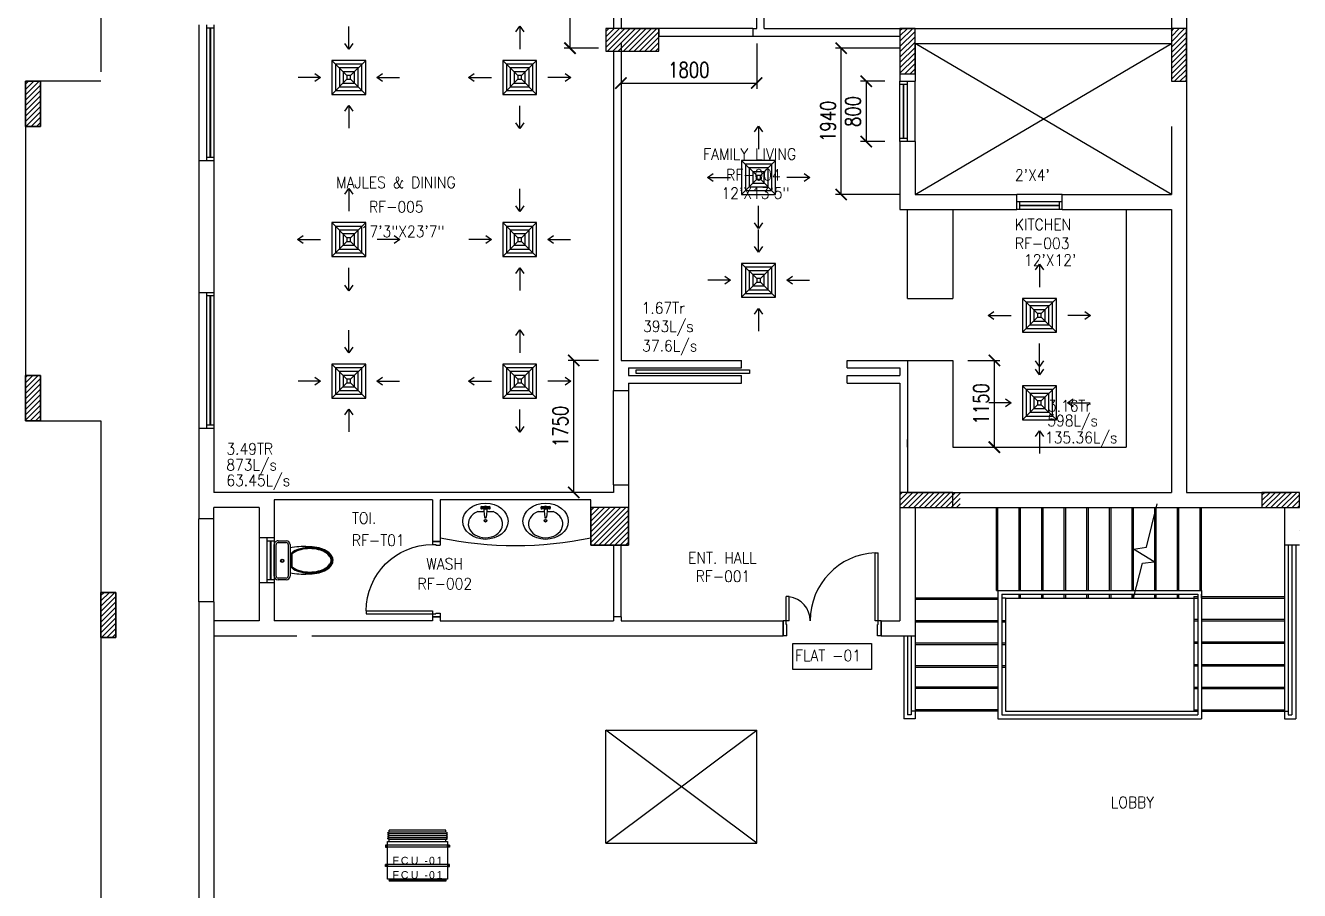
# Model space of a CAD drawing. Header units: millimetres. Extents: x -1288794 to 352264, y -1971533 to -1569871.
# Drawn here: x 157216 to 174116, y -1599010 to -1587543 of the extents above; entities that cross this region are included whole.
import ezdxf

# ---------------------------------------------------------------- set-up
doc = ezdxf.new("R2010")
doc.units = ezdxf.units.MM
doc.header["$LTSCALE"] = 500
doc.header["$PDMODE"] = 34
for name, pattern in [('CENTER', [50.8, 31.75, -6.35, 6.35, -6.35]), ('DASHED2', [9.525, 6.35, -3.175]), ('HIDDEN', [9.525, 6.35, -3.175])]:
    doc.linetypes.add(name, pattern=pattern)
for name, color, linetype in [('A-ANNO-TEXT', 8, 'Continuous'), ('A-DOOR', 4, 'Continuous'), ('A-FLOR-OVHD', 4, 'DASHED2'), ('A-FLOR-PFIX', 8, 'Continuous'), ('A-FLOR-SPCL', 8, 'Continuous'), ('A-FLOR-STRS', 8, 'Continuous'), ('A-GLAZ', 5, 'Continuous'), ('A-WALL-FULL', 8, 'Continuous'), ('AC- SUIPPOR', 7, 'HIDDEN'), ('AC-SAD TEXT', 3, 'Continuous'), ('AC-UNIT', 5, 'Continuous'), ('LINE', 1, 'Continuous'), ('RAD DIF', 10, 'Continuous'), ('RAD RIGHT', 1, 'Continuous'), ('S-COL- HACT.', 9, 'Continuous'), ('S-COL.', 8, 'Continuous'), ('SAD RIGHT', 3, 'Continuous'), ('TEXT', 4, 'Continuous'), ('WALL', 42, 'Continuous')]:
    doc.layers.add(name, color=color, linetype=linetype)
doc.styles.add('ROMANS', font='romans.shx', dxfattribs={"width": 0.8})
doc.dimstyles.new('100 of DIM2', dxfattribs={"dimscale": 0, "dimtxt": 200, "dimasz": 150, "dimexe": 75, "dimexo": 200, "dimgap": 75, "dimtad": 1, "dimdec": 0, "dimrnd": 5, "dimzin": 0, "dimdsep": 46, "dimtxsty": 'ROMANS', "dimblk": 'ARCHTICK', "dimcen": 100, "dimclrd": 94, "dimclre": 94, "dimclrt": 2, "dimadec": 0, "dimazin": 0, "dimtfac": 1, "dimtdec": 0, "dimtofl": 0, "dimtmove": 2, "dimatfit": 3, "dimldrblk": 'OPEN90', "dimfxl": 75, "dimtolj": 1, "dimtzin": 0, "dimarcsym": 0})
pattern_1 = [(45, (1281571.51, -1215620.816), (-35.355339, 35.355339), [])]

# ---------------------------------------------------------------- blocks, each defined once
blk = doc.blocks.new('D-100-R1')
for p, q in [((-80, 980), (-80, 100)), ((-80, 980), (-40, 980)), ((-40, 980), (-40, 55)), ((-1000, 100), (-1000, 0)), ((-1000, 100), (-960, 100)), ((-960, 100), (-960, 55)), ((-960, 55), (-950, 55)), ((-950, 55), (-950, 0)), ((-80, 100), (0, 100)), ((-50, 55), (-50, 0)), ((-50, 55), (-40, 55)), ((-50, 0), (0, 0)), ((0, 100), (0, 0)), ((-1000, 0), (-950, 0))]:
    blk.add_line(p, q)
at = {"linetype": 'Continuous'}
blk.add_arc((-80, 100), 880, 90, 180, dxfattribs=at)
blk = doc.blocks.new('WC-1')
for p, q in [((-210, 0), (210, 0)), ((-260, -160), (-260, -50)), ((-235, -160), (-235, -50)), ((-210, -25), (210, -25)), ((235, -50), (235, -160)), ((260, -50), (260, -160)), ((210, -185), (-210, -185)), ((210, -210), (-210, -210)), ((91, -223), (-91, -223)), ((86, -235), (-86, -235))]:
    blk.add_line(p, q)
for radius in [22.1, 17.1]:
    blk.add_circle((-6, -107), radius)
for centre, radius, start, end in [((-210, -50), 50, 90, 180), ((-210, -160), 50, 180, 270), ((-210, -50), 25, 90, 180), ((-210, -160), 25, 180, 270), ((210, -50), 50, 360, 90), ((210, -50), 25, 360, 90), ((210, -160), 25, 270, 360), ((210, -160), 50, 270, 360), ((722, -383), 904, 168.9529, 184.0632), ((178, -428), 341, 149.8586, 166.4766), ((178, -428), 328, 149.8586, 166.4766), ((69, -365), 214, 138.4152, 149.8586), ((69, -365), 201, 139.9943, 149.8586), ((-69, -365), 201, 30.1414, 40.0057), ((-69, -365), 214, 30.1414, 41.5848), ((-178, -428), 328, 13.5234, 30.1414), ((-178, -428), 341, 13.5234, 30.1414), ((352, -470), 532, 177.5541, 180), ((352, -470), 532, 180, 193.5234), ((352, -470), 520, 166.4766, 180), ((352, -470), 520, 180, 193.5234), ((352, -470), 507, 166.4766, 180), ((352, -470), 507, 180, 193.5234), ((-352, -470), 507, 360, 13.5234), ((-352, -470), 507, 346.4766, 360), ((-352, -470), 520, 360, 13.5234), ((-352, -470), 520, 346.4766, 360), ((-352, -470), 532, 346.4766, 360), ((-352, -470), 532, 360, 2.4459), ((178, -512), 353, 193.5234, 210.1414), ((178, -512), 341, 193.5234, 210.1414), ((178, -512), 328, 193.5234, 210.1414), ((-178, -512), 328, 329.8586, 346.4766), ((-178, -512), 341, 329.8586, 346.4766), ((-178, -512), 353, 329.8586, 346.4766), ((69, -575), 226, 210.1414, 234.4972), ((69, -575), 214, 210.1414, 234.4972), ((69, -575), 201, 210.1414, 234.4972), ((0, -672), 108, 234.4972, 270), ((0, -672), 95.9, 234.4972, 270), ((0, -672), 83.4, 234.4972, 270), ((0, -672), 83.4, 270, 305.5028), ((0, -672), 95.9, 270, 305.5028), ((0, -672), 108, 270, 305.5028), ((-69, -575), 201, 305.5028, 329.8586), ((-69, -575), 214, 305.5028, 329.8586), ((-69, -575), 226, 305.5028, 329.8586)]:
    blk.add_arc(centre, radius, start, end)
at = {"linetype": 'Continuous', "ltscale": 50}
blk.add_arc((-722, -383), 904, 355.9368, 11.0471, dxfattribs=at)
blk = doc.blocks.new('W-180')
for p, q in [((1800, 100), (0, 100)), ((1800, 0), (0, 0)), ((40, 0), (40, 100)), ((1760, 100), (1760, 0))]:
    blk.add_line(p, q)
at = {"linetype": 'Continuous'}
for p, q in [((1760, 53), (40, 53)), ((1760, 47), (40, 47))]:
    blk.add_line(p, q, dxfattribs=at)
blk = doc.blocks.new('W-80')
for p, q in [((800, 100), (0, 100)), ((800, 0), (0, 0)), ((40, 0), (40, 100)), ((760, 100), (760, 0))]:
    blk.add_line(p, q)
at = {"linetype": 'Continuous'}
for p, q in [((760, 53), (40, 53)), ((760, 47), (40, 47))]:
    blk.add_line(p, q, dxfattribs=at)
blk = doc.blocks.new('D-130-R')
for p, q in [((1220, 200), (1220, 1100)), ((1220, 1100), (1260, 1100)), ((1260, 200), (1260, 1100)), ((80, 520), (40, 520)), ((40, 200), (40, 520)), ((80, 200), (80, 520)), ((0, 0), (0, 200)), ((80, 200), (0, 200)), ((40, 150), (40, 200)), ((1300, 200), (1220, 200)), ((1260, 150), (1260, 200)), ((1300, 0), (1300, 200)), ((50, 0), (0, 0)), ((50, 150), (40, 150)), ((50, 0), (50, 150)), ((1260, 150), (1250, 150)), ((1250, 0), (1250, 150)), ((1300, 0), (1250, 0))]:
    blk.add_line(p, q)
for centre, radius, start, end in [((1260, 200), 900, 92.5473, 180), ((40, 200), 320, 0, 82.8192)]:
    blk.add_arc(centre, radius, start, end)
blk = doc.blocks.new('W-60')
for p, q in [((600, 100), (0, 100)), ((600, 0), (0, 0)), ((40, 0), (40, 100)), ((560, 100), (560, 0))]:
    blk.add_line(p, q)
at = {"linetype": 'Continuous'}
for p, q in [((560, 53), (40, 53)), ((560, 47), (40, 47))]:
    blk.add_line(p, q, dxfattribs=at)
blk = doc.blocks.new('LAV-2')
for p, q in [((-21, 393), (-55, 399)), ((-21, 369), (-55, 363)), ((-24, 385), (-49, 381)), ((-24, 377), (-49, 381)), ((-25, 381), (-13, 258)), ((-19, 381), (17, 381)), ((-1, 363), (-1, 399)), ((23, 381), (11, 257)), ((53, 399), (20, 393)), ((53, 363), (20, 369)), ((47, 381), (23, 385)), ((47, 381), (23, 376)), ((-102, 330), (-23, 330)), ((21, 329), (101, 329))]:
    blk.add_line(p, q)
for centre, radius in [((-1, 381), 24), ((-1, 381), 18), ((-1, 209), 18), ((-1, 209), 13.2)]:
    blk.add_circle(centre, radius)
blk.add_arc((-1, 257), 12, 179.8053, 359.8053)
for centre, major_axis, ratio in [((-1, 202), (-300, 1), 0.8), ((53, 381), (0.1, 18), 0.333333)]:
    blk.add_ellipse(centre, major_axis=major_axis, ratio=ratio)
at = {"extrusion": (0, 0, -1)}
blk.add_ellipse((-55, 381), major_axis=(0.1, 18), ratio=0.333333, dxfattribs=at)
blk.add_ellipse((-1, 166), major_axis=(-228, 1), ratio=0.8, start_param=5.174, end_param=10.533963)
for points, knots in [([(-55, 365), (-55, 366), (-55, 366), (-55, 366), (-55, 366), (-56, 367), (-56, 368), (-57, 370), (-57, 371), (-58, 374), (-58, 375), (-58, 379), (-58, 381), (-58, 386), (-58, 388), (-57, 392), (-57, 393), (-56, 394), (-56, 395), (-55, 396), (-55, 396), (-55, 396), (-55, 397), (-55, 397)], [3.378318, 3.378318, 3.378318, 3.378318, 3.519844, 3.519844, 3.66137, 3.66137, 3.925951, 3.925951, 4.190531, 4.190531, 4.455112, 4.455112, 4.86737, 4.86737, 5.279628, 5.279628, 5.565785, 5.565785, 5.785568, 5.785568, 5.957, 5.957, 6.04646, 6.04646, 6.04646, 6.04646]), ([(-55, 397), (-55, 397), (-54, 396), (-54, 396), (-54, 396), (-53, 395), (-53, 394), (-52, 392), (-52, 391), (-52, 388), (-51, 387), (-51, 383), (-51, 381), (-51, 376), (-52, 374), (-52, 370), (-53, 369), (-53, 368), (-54, 367), (-54, 366), (-54, 366), (-55, 366), (-55, 365), (-55, 365)], [0.236726, 0.236726, 0.236726, 0.236726, 0.378252, 0.378252, 0.519778, 0.519778, 0.784358, 0.784358, 1.048939, 1.048939, 1.313519, 1.313519, 1.725777, 1.725777, 2.138035, 2.138035, 2.424192, 2.424192, 2.643976, 2.643976, 2.815407, 2.815407, 2.904867, 2.904867, 2.904867, 2.904867]), ([(53, 396), (53, 396), (53, 396), (53, 396), (53, 395), (52, 394), (52, 394), (51, 392), (51, 390), (50, 388), (50, 386), (50, 383), (50, 380), (50, 376), (50, 373), (51, 370), (51, 369), (52, 367), (52, 367), (53, 366), (53, 365), (53, 365), (53, 365), (53, 365)], [0.236726, 0.236726, 0.236726, 0.236726, 0.378252, 0.378252, 0.519778, 0.519778, 0.784358, 0.784358, 1.048939, 1.048939, 1.313519, 1.313519, 1.725777, 1.725777, 2.138035, 2.138035, 2.424192, 2.424192, 2.643976, 2.643976, 2.815407, 2.815407, 2.904867, 2.904867, 2.904867, 2.904867]), ([(53, 365), (53, 365), (53, 365), (54, 366), (54, 366), (55, 367), (55, 368), (56, 370), (56, 371), (56, 373), (57, 375), (57, 379), (57, 381), (57, 386), (56, 388), (56, 391), (55, 392), (55, 394), (54, 395), (54, 396), (54, 396), (54, 396), (53, 396), (53, 396)], [3.378318, 3.378318, 3.378318, 3.378318, 3.519844, 3.519844, 3.66137, 3.66137, 3.925951, 3.925951, 4.190531, 4.190531, 4.455112, 4.455112, 4.86737, 4.86737, 5.279628, 5.279628, 5.565785, 5.565785, 5.785568, 5.785568, 5.957, 5.957, 6.04646, 6.04646, 6.04646, 6.04646])]:
    blk.add_open_spline(points, degree=3, knots=knots)
blk = doc.blocks.new('_ArchTick')
at = {"color": 0, "linetype": 'ByBlock', "const_width": 0.15}
blk.add_lwpolyline([(-0.5, -0.5), (0.5, 0.5)], dxfattribs=at)
blk = doc.blocks.new('*D132')
at = {"layer": 'Defpoints', "color": 0, "transparency": 16777216}
for p in [(165016, -1586483), (164439, -1587843), (165016, -1587843)]:
    blk.add_point(p, dxfattribs=at)
at = {"layer": 'RAD DIF', "color": 94, "lineweight": -2, "transparency": 16777216}
for p, q in [((164816, -1586483), (164364, -1586483)), ((164439, -1586483), (164439, -1587843)), ((164816, -1587843), (164364, -1587843))]:
    blk.add_line(p, q, dxfattribs=at)
at = {"layer": 'RAD DIF', "color": 94, "lineweight": -2, "transparency": 16777216, "xscale": 150, "yscale": 150, "zscale": 150}
for p, rotation in [((164439, -1586483), 90), ((164439, -1587843), 270)]:
    blk.add_blockref('_ArchTick', p, dxfattribs=dict(at, rotation=rotation))
at = {"layer": 'RAD DIF', "color": 2, "transparency": 16777216, "insert": (164264, -1587163), "char_height": 200, "attachment_point": 5, "rotation": 90, "style": 'ROMANS'}
blk.add_mtext('\\A1;1360', dxfattribs=at)
blk = doc.blocks.new('*D133')
at = {"layer": 'Defpoints', "color": 0, "transparency": 16777216}
for p in [(164488, -1591983), (165016, -1591983), (165016, -1593733)]:
    blk.add_point(p, dxfattribs=at)
at = {"layer": 'RAD DIF', "color": 94, "lineweight": -2, "transparency": 16777216}
for p, q in [((164816, -1591983), (164413, -1591983)), ((164488, -1593733), (164488, -1591983)), ((164816, -1593733), (164413, -1593733))]:
    blk.add_line(p, q, dxfattribs=at)
at = {"layer": 'RAD DIF', "color": 94, "lineweight": -2, "transparency": 16777216, "xscale": 150, "yscale": 150, "zscale": 150}
for p, rotation in [((164488, -1591983), 90), ((164488, -1593733), 270)]:
    blk.add_blockref('_ArchTick', p, dxfattribs=dict(at, rotation=rotation))
at = {"layer": 'RAD DIF', "color": 2, "transparency": 16777216, "insert": (164313, -1592858), "char_height": 200, "attachment_point": 5, "rotation": 90, "style": 'ROMANS'}
blk.add_mtext('\\A1;1750', dxfattribs=at)
blk = doc.blocks.new('*D134')
at = {"layer": 'Defpoints', "color": 0, "transparency": 16777216}
for p in [(168816, -1588283), (168369, -1589083), (168816, -1589083)]:
    blk.add_point(p, dxfattribs=at)
at = {"layer": 'RAD DIF', "color": 94, "lineweight": -2, "transparency": 16777216}
for p, q in [((168616, -1588283), (168294, -1588283)), ((168369, -1588283), (168369, -1589083)), ((168616, -1589083), (168294, -1589083))]:
    blk.add_line(p, q, dxfattribs=at)
at = {"layer": 'RAD DIF', "color": 94, "lineweight": -2, "transparency": 16777216, "xscale": 150, "yscale": 150, "zscale": 150}
for p, rotation in [((168369, -1588283), 90), ((168369, -1589083), 270)]:
    blk.add_blockref('_ArchTick', p, dxfattribs=dict(at, rotation=rotation))
at = {"layer": 'RAD DIF', "color": 2, "transparency": 16777216, "insert": (168194, -1588683), "char_height": 200, "attachment_point": 5, "rotation": 90, "style": 'ROMANS'}
blk.add_mtext('\\A1;800', dxfattribs=at)
blk = doc.blocks.new('*D135')
at = {"layer": 'Defpoints', "color": 0, "transparency": 16777216}
for p in [(168037, -1587843), (169016, -1587843), (169016, -1589783)]:
    blk.add_point(p, dxfattribs=at)
at = {"layer": 'RAD DIF', "color": 94, "lineweight": -2, "transparency": 16777216}
for p, q in [((168816, -1587843), (167962, -1587843)), ((168037, -1589783), (168037, -1587843)), ((168816, -1589783), (167962, -1589783))]:
    blk.add_line(p, q, dxfattribs=at)
at = {"layer": 'RAD DIF', "color": 94, "lineweight": -2, "transparency": 16777216, "xscale": 150, "yscale": 150, "zscale": 150}
for p, rotation in [((168037, -1587843), 90), ((168037, -1589783), 270)]:
    blk.add_blockref('_ArchTick', p, dxfattribs=dict(at, rotation=rotation))
at = {"layer": 'RAD DIF', "color": 2, "transparency": 16777216, "insert": (167862, -1588813), "char_height": 200, "attachment_point": 5, "rotation": 90, "style": 'ROMANS'}
blk.add_mtext('\\A1;1940', dxfattribs=at)
blk = doc.blocks.new('*D136')
at = {"layer": 'Defpoints', "color": 0, "transparency": 16777216}
for p in [(165116, -1587583), (166916, -1587583), (166916, -1588306)]:
    blk.add_point(p, dxfattribs=at)
at = {"layer": 'RAD DIF', "color": 94, "lineweight": -2, "transparency": 16777216}
for p, q in [((165116, -1587783), (165116, -1588381)), ((166916, -1587783), (166916, -1588381)), ((165116, -1588306), (166916, -1588306))]:
    blk.add_line(p, q, dxfattribs=at)
at = {"layer": 'RAD DIF', "color": 94, "lineweight": -2, "transparency": 16777216, "xscale": 150, "yscale": 150, "zscale": 150, "rotation": 180}
blk.add_blockref('_ArchTick', (165116, -1588306), dxfattribs=at)
at = {"layer": 'RAD DIF', "color": 94, "lineweight": -2, "transparency": 16777216, "xscale": 150, "yscale": 150, "zscale": 150}
blk.add_blockref('_ArchTick', (166916, -1588306), dxfattribs=at)
at = {"layer": 'RAD DIF', "color": 2, "transparency": 16777216, "insert": (166016, -1588131), "char_height": 200, "attachment_point": 5, "style": 'ROMANS'}
blk.add_mtext('\\A1;1800', dxfattribs=at)
blk = doc.blocks.new('*D137')
at = {"layer": 'Defpoints', "color": 0, "transparency": 16777216}
for p in [(169516, -1591983), (169516, -1593133), (170068, -1593133)]:
    blk.add_point(p, dxfattribs=at)
at = {"layer": 'RAD DIF', "color": 94, "lineweight": -2, "transparency": 16777216}
for p, q in [((169716, -1591983), (170143, -1591983)), ((170068, -1591983), (170068, -1593133)), ((169716, -1593133), (170143, -1593133))]:
    blk.add_line(p, q, dxfattribs=at)
at = {"layer": 'RAD DIF', "color": 94, "lineweight": -2, "transparency": 16777216, "xscale": 150, "yscale": 150, "zscale": 150}
for p, rotation in [((170068, -1591983), 90), ((170068, -1593133), 270)]:
    blk.add_blockref('_ArchTick', p, dxfattribs=dict(at, rotation=rotation))
at = {"layer": 'RAD DIF', "color": 2, "transparency": 16777216, "insert": (169893, -1592558), "char_height": 200, "attachment_point": 5, "rotation": 90, "style": 'ROMANS'}
blk.add_mtext('\\A1;1150', dxfattribs=at)
blk = doc.blocks.new('A$C44FB0367')
at = {"layer": 'WALL', "ltscale": 30}
h = blk.add_hatch(dxfattribs=at)
h.set_pattern_fill('NET3', color=2, scale=100, style=0)
h.set_pattern_definition([(0, (19935.246, -11666.627), (0, 12.5), []), (60, (19935.246, -11666.627), (-10.8253175, 6.25), []), (120, (19935.246, -11666.627), (-10.8253175, -6.25), [])])
h.paths.add_polyline_path([(775, 250), (775, 275), (25, 275), (25, 250)])
at = {"layer": 'WALL', "color": 5, "ltscale": 30}
for p, q in [((25, 250), (25, 275)), ((25, 275), (775, 275)), ((775, 250), (775, 275))]:
    blk.add_line(p, q, dxfattribs=at)
at = {"layer": 'WALL', "color": 8, "ltscale": 30}
for p, q in [((25, -275), (0, -287.5)), ((0, -287.5), (25, -300)), ((25, -300), (0, -312.5)), ((0, -312.5), (25, -325)), ((25, -325), (0, -337.5)), ((0, -337.5), (25, -350)), ((25, -250), (25, -275)), ((25, -250), (25, -275)), ((25, -275), (775, -275)), ((25, -300), (775, -300)), ((25, -325), (775, -325)), ((775, -250), (775, -275)), ((775, -275), (800, -287.5)), ((800, -287.5), (775, -300)), ((775, -300), (800, -312.5)), ((800, -312.5), (775, -325)), ((775, -325), (800, -337.5)), ((800, -337.5), (775, -350)), ((25, -350), (0, -362.5)), ((0, -362.5), (25, -375)), ((25, -350), (775, -350)), ((25, -375), (775, -375)), ((25, -375), (25, -400)), ((25, -400), (775, -400)), ((775, -350), (800, -362.5)), ((800, -362.5), (775, -375)), ((775, -375), (775, -400))]:
    blk.add_line(p, q, dxfattribs=at)
at = {"layer": 'WALL', "color": 5, "ltscale": 30}
blk.add_lwpolyline([(0, 250), (800, 250), (800, -250), (0, -250)], close=True, dxfattribs=at)
blk = doc.blocks.new('A$C5F1D0244')
at = {"layer": 'AC- SUIPPOR', "ltscale": 5}
for p, q in [((-25, 425), (-25, -425)), ((0, 425), (0, -425))]:
    blk.add_line(p, q, dxfattribs=at)
at = {"layer": 'AC- SUIPPOR', "ltscale": 30}
for points in [[(-25, 400), (0, 400), (0, 425), (-25, 425)], [(-25, -400), (0, -400), (0, -425), (-25, -425)]]:
    blk.add_lwpolyline(points, close=True, dxfattribs=at)
for centre in [(-12.5, 412.5), (-12.5, -412.5)]:
    blk.add_circle(centre, 5, dxfattribs=at)
blk = doc.blocks.new('SD RIGHT')
at = {"layer": 'SAD RIGHT'}
for p, q in [((-225, 225), (-25, 25)), ((225, 225), (25, 25)), ((-25, -25), (-225, -225)), ((225, -225), (25, -25))]:
    blk.add_line(p, q, dxfattribs=at)
for points in [[(-225, -225), (225, -225), (225, 225), (-225, 225)], [(-175, -175), (175, -175), (175, 175), (-175, 175)], [(-125, -125), (125, -125), (125, 125), (-125, 125)], [(-75, -75), (75, -75), (75, 75), (-75, 75)], [(-25, -25), (25, -25), (25, 25), (-25, 25)]]:
    blk.add_lwpolyline(points, close=True, dxfattribs=at)
for points in [[(0, 678), (0, 375)], [(-678, 0), (-375, 0)], [(678, 0), (375, 0)], [(0, -678), (0, -375)]]:
    blk.add_leader(points, dimstyle='100 of DIM2', override={"dimscale": 1, "dimasz": 75, "dimtad": 0, "dimclrd": 256, "dimfxl": 0.2}, dxfattribs=at)
blk = doc.blocks.new('RAD RIGHT CENTER')
at = {"layer": 'RAD RIGHT'}
for p, q in [((-225, 225), (-25, 25)), ((225, 225), (25, 25)), ((-25, -25), (-225, -225)), ((25, -25), (225, -225))]:
    blk.add_line(p, q, dxfattribs=at)
for points in [[(-225, -225), (225, -225), (225, 225), (-225, 225)], [(-175, -175), (175, -175), (175, 175), (-175, 175)], [(-125, -125), (125, -125), (125, 125), (-125, 125)], [(-75, -75), (75, -75), (75, 75), (-75, 75)], [(-25, -25), (25, -25), (25, 25), (-25, 25)]]:
    blk.add_lwpolyline(points, close=True, dxfattribs=at)
for points in [[(0, 373), (0, 673)], [(-373, 0), (-673, 0)], [(373, 0), (673, 0)], [(0, -373), (0, -673)]]:
    blk.add_leader(points, dimstyle='100 of DIM2', override={"dimscale": 1, "dimasz": 75, "dimtad": 0, "dimclrd": 1, "dimfxl": 0.2}, dxfattribs=at)

msp = doc.modelspace()

# ---------------------------------------------------------------- hatches: boundary and pattern name
at = {"layer": 'S-COL- HACT.', "linetype": 'Continuous', "ltscale": 3}
h = msp.add_hatch(dxfattribs=at)
h.set_pattern_fill('ANSI31', color=256, scale=400, style=0)
h.set_pattern_definition(pattern_1)
h.paths.add_polyline_path([(165616.3, -1587582.8), (164916.3, -1587582.8), (164916.3, -1587882.8), (165616.3, -1587882.8)])
h = msp.add_hatch(dxfattribs=at)
h.set_pattern_fill('ANSI31', color=256, scale=400, style=0)
h.set_pattern_definition(pattern_1)
h.paths.add_polyline_path([(168816.3, -1587582.8), (168816.3, -1588182.8), (169016.3, -1588182.8), (169016.3, -1587582.8)])
h = msp.add_hatch(dxfattribs=at)
h.set_pattern_fill('ANSI31', color=256, scale=400, style=0)
h.set_pattern_definition(pattern_1)
h.paths.add_polyline_path([(172416.3, -1587582.8), (172416.3, -1588282.8), (172616.3, -1588282.8), (172616.3, -1587582.8)])
h = msp.add_hatch(dxfattribs=at)
h.set_pattern_fill('ANSI31', color=256, scale=400, style=0)
h.set_pattern_definition(pattern_1)
h.paths.add_polyline_path([(157216.3, -1588282.8), (157216.3, -1588882.8), (157416.3, -1588882.8), (157416.3, -1588282.8)])
h = msp.add_hatch(dxfattribs=at)
h.set_pattern_fill('ANSI31', color=256, scale=400, style=0)
h.set_pattern_definition(pattern_1)
h.paths.add_polyline_path([(157216.3, -1592182.8), (157216.3, -1592782.8), (157416.3, -1592782.8), (157416.3, -1592182.8)])
h = msp.add_hatch(dxfattribs=at)
h.set_pattern_fill('ANSI31', color=256, scale=400, style=0)
h.set_pattern_definition(pattern_1)
h.paths.add_polyline_path([(168816.3, -1593932.8), (169616.3, -1593932.8), (169616.3, -1593732.8), (168816.3, -1593732.8)])
h = msp.add_hatch(dxfattribs=at)
h.set_pattern_fill('ANSI31', color=256, scale=400, style=0)
h.set_pattern_definition(pattern_1)
h.paths.add_polyline_path([(173616.3, -1593932.8), (174116.3, -1593932.8), (174116.3, -1593732.8), (173616.3, -1593732.8)])
h = msp.add_hatch(dxfattribs=at)
h.set_pattern_fill('ANSI31', color=256, scale=400, style=0)
h.set_pattern_definition(pattern_1)
h.paths.add_polyline_path([(164716.3, -1594432.8), (165216.3, -1594432.8), (165216.3, -1593932.8), (164716.3, -1593932.8)])
h = msp.add_hatch(dxfattribs=at)
h.set_pattern_fill('ANSI31', color=256, scale=400, style=0)
h.set_pattern_definition(pattern_1)
h.paths.add_polyline_path([(158216.3, -1595057.8), (158216.3, -1595657.8), (158416.3, -1595657.8), (158416.3, -1595057.8)])

# ---------------------------------------------------------------- linework, layer by layer
at = {"layer": 'A-ANNO-TEXT', "color": 5}
msp.add_lwpolyline([(167397.3, -1595735.7), (168439.7, -1595735.7), (168439.7, -1596078.1), (167397.3, -1596078.1)], close=True, dxfattribs=at)
at = {"layer": 'A-DOOR', "ltscale": 3}
msp.add_lwpolyline([(165319.2, -1592157.8), (165319.2, -1592107.8), (166819.2, -1592107.8), (166819.2, -1592157.8), (165319.2, -1592157.8)], dxfattribs=at)
at = {"layer": 'A-FLOR-OVHD', "ltscale": 3}
for p, q in [((166866.3, -1587582.8), (165616.3, -1587582.8)), ((165616.3, -1587682.8), (166866.3, -1587682.8)), ((165016.3, -1593632.8), (165016.3, -1592382.8)), ((165216.3, -1592382.8), (165216.3, -1593632.8)), ((157216.3, -1592782.8), (158216.3, -1592782.8)), ((157216.3, -1592782.8), (158216.3, -1592782.8)), ((158216.3, -1592782.8), (158216.3, -1602482.8)), ((158216.3, -1592782.8), (158216.3, -1602482.8)), ((165016.3, -1594432.8), (165016.3, -1595382.8)), ((165116.3, -1595382.8), (165116.3, -1594432.8))]:
    msp.add_line(p, q, dxfattribs=at)
at = {"layer": 'A-FLOR-OVHD'}
for p, q in [((170116.3, -1595032.8), (170116.3, -1593932.8)), ((170416.3, -1595032.8), (170416.3, -1593932.8)), ((170716.3, -1595032.8), (170716.3, -1593932.8)), ((171016.3, -1595032.8), (171016.3, -1593932.8)), ((171316.3, -1595032.8), (171316.3, -1593932.8)), ((171616.3, -1595032.8), (171616.3, -1593932.8)), ((171916.3, -1595032.8), (171916.3, -1593932.8)), ((172216.3, -1595032.8), (172216.3, -1593932.8)), ((172816.3, -1595032.8), (172816.3, -1593932.8)), ((170116.3, -1595132.8), (169016.3, -1595132.8)), ((172816.3, -1595132.8), (173916.3, -1595132.8)), ((170116.3, -1595432.8), (169016.3, -1595432.8)), ((172816.3, -1595432.8), (173916.3, -1595432.8)), ((170116.3, -1595732.8), (169016.3, -1595732.8)), ((172816.3, -1595732.8), (173916.3, -1595732.8)), ((170116.3, -1596032.8), (169016.3, -1596032.8)), ((172816.3, -1596032.8), (173916.3, -1596032.8)), ((170116.3, -1596332.8), (169016.3, -1596332.8)), ((172816.3, -1596332.8), (173916.3, -1596332.8)), ((169016.3, -1596632.8), (168966.3, -1596632.8)), ((170116.3, -1596632.8), (169016.3, -1596632.8)), ((172816.3, -1596632.8), (173916.3, -1596632.8)), ((173916.3, -1596632.8), (173966.3, -1596632.8))]:
    msp.add_line(p, q, dxfattribs=at)
at = {"layer": 'A-FLOR-OVHD', "ltscale": 3}
msp.add_lwpolyline([(180816.3, -1578632.8), (172416.3, -1578632.8), (172416.3, -1579932.8), (171116.3, -1579932.8), (171116.3, -1578632.8), (166816.3, -1578632.8), (166816.3, -1579032.8), (165116.3, -1579032.8), (165116.3, -1578632.8), (158216.3, -1578632.8), (158216.3, -1588282.8), (157216.3, -1588282.8), (157216.3, -1592782.8)], dxfattribs=at)
at = {"layer": 'A-FLOR-SPCL', "ltscale": 3}
for p, q in [((169016.3, -1589782.8), (172416.3, -1587782.8)), ((172416.3, -1589782.8), (169016.3, -1587782.8)), ((168916.3, -1591162.8), (168916.3, -1589982.8)), ((169516.3, -1589982.8), (169516.3, -1591162.8)), ((171816.3, -1589982.8), (171816.3, -1593132.8)), ((168916.3, -1591162.8), (169516.3, -1591162.8)), ((168916.3, -1591982.8), (169516.3, -1591982.8)), ((169516.3, -1591982.8), (169516.3, -1593132.8)), ((169516.3, -1593132.8), (171816.3, -1593132.8))]:
    msp.add_line(p, q, dxfattribs=at)
msp.add_arc((163716.3, -1589616.1), 4821.5, 258.02979, 281.97021, dxfattribs=at)
at = {"layer": 'A-FLOR-STRS', "ltscale": 3}
for p, q in [((170096.3, -1595032.8), (170096.3, -1593932.8)), ((170396.3, -1595032.8), (170396.3, -1593932.8)), ((170696.3, -1595032.8), (170696.3, -1593932.8)), ((170996.3, -1595032.8), (170996.3, -1593932.8)), ((171296.3, -1595032.8), (171296.3, -1593932.8)), ((171596.3, -1595032.8), (171596.3, -1593932.8)), ((171896.3, -1595032.8), (171896.3, -1593932.8)), ((172084.9, -1594458.6), (172228.8, -1593882.8)), ((172196.3, -1595032.8), (172196.3, -1593932.8)), ((172496.3, -1595032.8), (172496.3, -1593932.8)), ((172516.3, -1595032.8), (172516.3, -1593932.8)), ((172796.3, -1595032.8), (172796.3, -1593932.8)), ((171916.3, -1594482.8), (172084.9, -1594458.6)), ((172187.6, -1594652.2), (171916.3, -1594482.8)), ((173916.3, -1594432.8), (173916.3, -1595432.8)), ((173966.3, -1594432.8), (173966.3, -1595420.3)), ((174016.3, -1594432.8), (174016.3, -1596682.8)), ((174066.3, -1594432.8), (174066.3, -1596732.8)), ((171916.3, -1595132.8), (172031.4, -1594672.5)), ((172031.4, -1594672.5), (172187.6, -1594652.2)), ((170116.3, -1595152.8), (169016.3, -1595152.8)), ((170096.3, -1595032.8), (172816.3, -1595032.8)), ((170116.3, -1595032.8), (170116.3, -1596732.8)), ((170166.3, -1595082.8), (170166.3, -1596682.8)), ((170166.3, -1595082.8), (172766.3, -1595082.8)), ((170216.3, -1595132.8), (170166.3, -1595132.8)), ((170216.3, -1595132.8), (172716.3, -1595132.8)), ((170216.3, -1595132.8), (170216.3, -1596332.8)), ((170396.3, -1595132.8), (170396.3, -1595082.8)), ((170416.3, -1595132.8), (170416.3, -1595082.8)), ((170696.3, -1595132.8), (170696.3, -1595082.8)), ((170716.3, -1595132.8), (170716.3, -1595082.8)), ((170996.3, -1595132.8), (170996.3, -1595082.8)), ((171016.3, -1595132.8), (171016.3, -1595082.8)), ((171296.3, -1595132.8), (171296.3, -1595082.8)), ((171316.3, -1595132.8), (171316.3, -1595082.8)), ((171596.3, -1595132.8), (171596.3, -1595082.8)), ((171616.3, -1595132.8), (171616.3, -1595082.8)), ((171896.3, -1595132.8), (171896.3, -1595082.8)), ((171916.3, -1595132.8), (171916.3, -1595082.8)), ((172196.3, -1595132.8), (172196.3, -1595082.8)), ((172216.3, -1595132.8), (172216.3, -1595082.8)), ((172496.3, -1595132.8), (172496.3, -1595082.8)), ((172516.3, -1595132.8), (172516.3, -1595082.8)), ((172716.3, -1595112.8), (172716.3, -1595732.8)), ((172716.3, -1595112.8), (172766.3, -1595112.8)), ((172716.3, -1595112.8), (172766.3, -1595112.8)), ((172716.3, -1595132.8), (172766.3, -1595132.8)), ((172716.3, -1595132.8), (172766.3, -1595132.8)), ((172766.3, -1595082.8), (172766.3, -1596682.8)), ((172816.3, -1595032.8), (172816.3, -1596732.8)), ((172816.3, -1595132.8), (172816.3, -1595082.8)), ((172816.3, -1595112.8), (173916.3, -1595112.8)), ((170116.3, -1595452.8), (169016.3, -1595452.8)), ((170216.3, -1595432.8), (170166.3, -1595432.8)), ((170216.3, -1595452.8), (170166.3, -1595452.8)), ((172716.3, -1595412.8), (172766.3, -1595412.8)), ((172716.3, -1595432.8), (172766.3, -1595432.8)), ((172816.3, -1595412.8), (173916.3, -1595412.8)), ((173916.3, -1595432.8), (173916.3, -1596732.8)), ((173966.3, -1595420.3), (173966.3, -1596682.8)), ((168866.3, -1595632.8), (168866.3, -1596732.8)), ((168916.3, -1595632.8), (168916.3, -1596682.8)), ((168966.3, -1595632.8), (168966.3, -1596682.8)), ((169016.3, -1595632.8), (169016.3, -1596732.8)), ((170116.3, -1595752.8), (169016.3, -1595752.8)), ((170216.3, -1595732.8), (170166.3, -1595732.8)), ((170216.3, -1595752.8), (170166.3, -1595752.8)), ((172716.3, -1595712.8), (172766.3, -1595712.8)), ((172716.3, -1595732.8), (172716.3, -1596632.8)), ((172716.3, -1595732.8), (172766.3, -1595732.8)), ((172816.3, -1595712.8), (173916.3, -1595712.8)), ((170216.3, -1596032.8), (170166.3, -1596032.8)), ((172716.3, -1596012.8), (172766.3, -1596012.8)), ((172716.3, -1596032.8), (172766.3, -1596032.8)), ((172816.3, -1596012.8), (173916.3, -1596012.8)), ((170116.3, -1596052.8), (169016.3, -1596052.8)), ((170216.3, -1596052.8), (170166.3, -1596052.8)), ((170116.3, -1596312.8), (169016.3, -1596312.8)), ((170216.3, -1596332.8), (170216.3, -1596632.8)), ((172716.3, -1596312.8), (172766.3, -1596312.8)), ((172716.3, -1596332.8), (172766.3, -1596332.8)), ((172816.3, -1596312.8), (173916.3, -1596312.8)), ((168966.3, -1596682.8), (168916.3, -1596682.8)), ((170116.3, -1596612.8), (169016.3, -1596612.8)), ((170166.3, -1596682.8), (172766.3, -1596682.8)), ((170216.3, -1596632.8), (172716.3, -1596632.8)), ((172716.3, -1596612.8), (172766.3, -1596612.8)), ((172716.3, -1596632.8), (172766.3, -1596632.8)), ((172816.3, -1596612.8), (173916.3, -1596612.8)), ((173966.3, -1596682.8), (174016.3, -1596682.8)), ((169016.3, -1596732.8), (168866.3, -1596732.8)), ((170116.3, -1596732.8), (172816.3, -1596732.8)), ((173916.3, -1596732.8), (174066.3, -1596732.8))]:
    msp.add_line(p, q, dxfattribs=at)
at = {"layer": 'A-GLAZ', "ltscale": 3}
for p, q in [((159516.3, -1587532.8), (159516.3, -1589332.8)), ((169016.3, -1589082.8), (169016.3, -1588282.8)), ((170966.3, -1589782.8), (170366.3, -1589782.8)), ((159516.3, -1591082.8), (159516.3, -1592882.8)), ((159516.3, -1595182.8), (159516.3, -1594082.8)), ((159716.3, -1595182.8), (159716.3, -1594082.8)), ((160316.3, -1594332.8), (160316.3, -1594932.8))]:
    msp.add_line(p, q, dxfattribs=at)
at = {"layer": 'A-WALL-FULL', "ltscale": 3}
for p, q in [((172616.3, -1580132.8), (172616.3, -1593732.8)), ((172416.3, -1584282.8), (172416.3, -1587582.8)), ((165116.3, -1585682.8), (165116.3, -1587582.8)), ((166916.3, -1587582.8), (166916.3, -1585582.8)), ((167016.3, -1587582.8), (167016.3, -1585582.8)), ((165016.3, -1586482.8), (165016.3, -1587582.8)), ((165116.3, -1587582.8), (165616.3, -1587582.8)), ((165616.3, -1587582.8), (165616.3, -1587682.8)), ((166866.3, -1587582.8), (166916.3, -1587582.8)), ((166866.3, -1587582.8), (166866.3, -1587682.8)), ((167016.3, -1587582.8), (172416.3, -1587582.8)), ((166866.3, -1587682.8), (168816.3, -1587682.8)), ((168816.3, -1587682.8), (168816.3, -1588282.8)), ((172616.3, -1587632.8), (172616.3, -1588282.8)), ((165016.3, -1587882.8), (165016.3, -1592382.8)), ((165116.3, -1587882.8), (165116.3, -1591982.8)), ((169016.3, -1587782.8), (172416.3, -1587782.8)), ((169016.3, -1587782.8), (169016.3, -1588282.8)), ((172416.3, -1587782.8), (172416.3, -1588282.8)), ((157416.3, -1588282.8), (157216.3, -1588282.8)), ((157216.3, -1588282.8), (157216.3, -1588882.8, 0)), ((157416.3, -1588882.8), (157416.3, -1588282.8)), ((168816.3, -1588282.8), (169016.3, -1588282.8)), ((157216.3, -1588882.8, 0), (157416.3, -1588882.8)), ((172416.3, -1588882.8), (172416.3, -1589782.8)), ((169016.3, -1589082.8), (168816.3, -1589082.8)), ((168816.3, -1589082.8), (168816.3, -1589982.8)), ((169016.3, -1589082.8), (169016.3, -1589782.8)), ((159516.3, -1589332.8), (159716.3, -1589332.8)), ((159516.3, -1589332.8), (159516.3, -1591082.8)), ((159716.3, -1589332.8), (159716.3, -1591082.8)), ((169016.3, -1589782.8), (170366.3, -1589782.8)), ((170366.3, -1589982.8), (170366.3, -1589782.8)), ((170966.3, -1589782.8), (172416.3, -1589782.8)), ((170966.3, -1589982.8), (170966.3, -1589782.8)), ((168816.3, -1589982.8), (170366.3, -1589982.8)), ((170966.3, -1589982.8), (172416.3, -1589982.8)), ((172416.3, -1589982.8), (172416.3, -1593132.8)), ((172416.3, -1589982.8), (172416.3, -1593732.8)), ((159516.3, -1591082.8), (159716.3, -1591082.8)), ((165116.3, -1591982.8), (166716.3, -1591982.8)), ((165216.3, -1592082.8), (166716.3, -1592082.8)), ((165216.3, -1592082.8), (165216.3, -1592182.8)), ((166716.3, -1592082.8), (166716.3, -1591982.8)), ((168116.3, -1592082.8), (168116.3, -1591982.8)), ((168116.3, -1591982.8), (168916.3, -1591982.8)), ((168116.3, -1592082.8), (168816.3, -1592082.8)), ((168816.3, -1592082.8), (168816.3, -1592182.8)), ((168916.3, -1591982.8), (168916.3, -1593732.8)), ((157416.3, -1592182.8, 0), (157216.3, -1592182.8, 0)), ((157216.3, -1592182.8, 0), (157216.3, -1592782.8)), ((157416.3, -1592782.8, 0), (157416.3, -1592182.8, 0)), ((165216.3, -1592182.8), (166716.3, -1592182.8)), ((165216.3, -1592282.8), (165216.3, -1592382.8)), ((165216.3, -1592282.8), (166716.3, -1592282.8)), ((166716.3, -1592282.8), (166716.3, -1592182.8)), ((168116.3, -1592182.8), (168816.3, -1592182.8)), ((168116.3, -1592282.8), (168116.3, -1592182.8)), ((168116.3, -1592282.8), (168816.3, -1592282.8)), ((168816.3, -1592282.8), (168816.3, -1595432.8)), ((165016.3, -1592382.8), (165216.3, -1592382.8)), ((157216.3, -1592782.8), (157416.3, -1592782.8, 0)), ((159516.3, -1592882.8), (159516.3, -1594082.8)), ((159516.3, -1592882.8), (159716.3, -1592882.8)), ((159716.3, -1592882.8), (159716.3, -1593732.8)), ((168916.3, -1593132.8), (168916.3, -1593032.8)), ((165016.3, -1593632.8), (165216.3, -1593632.8)), ((165016.3, -1593632.8), (165016.3, -1593732.8)), ((165216.3, -1593632.8), (165216.3, -1594432.8)), ((165016.3, -1593732.8), (159716.3, -1593732.8)), ((162616.3, -1593832.8), (160516.3, -1593832.8)), ((160516.3, -1593832.8), (160516.3, -1594332.8)), ((162616.3, -1593832.8), (162616.3, -1594382.8)), ((162716.3, -1593832.8), (162716.3, -1594382.8)), ((164716.3, -1593832.8), (162716.3, -1593832.8)), ((164716.3, -1594432.8), (164716.3, -1593832.8)), ((168916.3, -1593732.8), (172416.3, -1593732.8)), ((172616.3, -1593732.8), (174016.3, -1593732.8)), ((160316.3, -1593932.8), (159716.3, -1593932.8)), ((159716.3, -1594082.8), (159716.3, -1593932.8)), ((160316.3, -1593932.8), (160316.3, -1594332.8)), ((169016.3, -1593932.8), (173916.3, -1593932.8)), ((169016.3, -1593932.8), (169016.3, -1595632.8)), ((173916.3, -1593932.8), (173916.3, -1594432.8)), ((159716.3, -1594082.8), (159516.3, -1594082.8)), ((160516.3, -1594332.8), (160316.3, -1594332.8)), ((174116.3, -1594232.8), (174116.3, -1594232.8)), ((162716.3, -1594382.8), (162616.3, -1594382.8)), ((165216.3, -1594432.8), (164716.3, -1594432.8)), ((174116.3, -1594432.8), (173916.3, -1594432.8)), ((160516.3, -1594932.8), (160316.3, -1594932.8)), ((160316.3, -1594932.8), (160316.3, -1595432.8)), ((160516.3, -1594932.8), (160516.3, -1595432.8)), ((158216.3, -1595657.8), (158216.3, -1595057.8)), ((158216.3, -1595057.8), (158416.3, -1595057.8)), ((158416.3, -1595057.8), (158416.3, -1595657.8)), ((159716.3, -1595182.8), (159516.3, -1595182.8)), ((159516.3, -1595182.8), (159516.3, -1600082.8)), ((159716.3, -1595182.8), (159716.3, -1600082.8)), ((160316.3, -1595432.8), (159716.3, -1595432.8)), ((162616.3, -1595432.8), (160516.3, -1595432.8)), ((162716.3, -1595382.8), (162616.3, -1595382.8)), ((162616.3, -1595382.8), (162616.3, -1595432.8)), ((162716.3, -1595382.8), (162716.3, -1595432.8)), ((162716.3, -1595432.8), (165016.3, -1595432.8)), ((165016.3, -1595382.8), (165016.3, -1595432.8)), ((165116.3, -1595382.8), (165016.3, -1595382.8)), ((165116.3, -1595382.8), (165116.3, -1595432.8)), ((165116.3, -1595432.8), (167266.3, -1595432.8)), ((167266.3, -1595432.8), (167266.3, -1595632.8)), ((168566.3, -1595432.8), (168566.3, -1595632.8)), ((168566.3, -1595432.8), (168816.3, -1595432.8)), ((168666.3, -1595432.8), (168816.3, -1595432.8)), ((158416.3, -1595657.8, 0), (158216.3, -1595657.8)), ((159716.3, -1595632.8), (160816.3, -1595632.8)), ((161016.3, -1595632.8), (167266.3, -1595632.8)), ((168566.3, -1595632.8), (169016.3, -1595632.8)), ((168666.3, -1595632.8), (169016.3, -1595632.8))]:
    msp.add_line(p, q, dxfattribs=at)
at = {"layer": 'A-WALL-FULL', "linetype": 'Continuous', "ltscale": 3}
for p, q in [((165016.3, -1587582.8), (164916.3, -1587582.8)), ((164916.3, -1587582.8), (164916.3, -1587882.8)), ((164916.3, -1587882.8), (165016.3, -1587882.8))]:
    msp.add_line(p, q, dxfattribs=at)
msp.add_lwpolyline([(157216.3, -1588282.8), (157416.3, -1588282.8), (157416.3, -1588882.8), (157216.3, -1588882.8)], close=True, dxfattribs=at)
at = {"layer": 'A-WALL-FULL', "linetype": 'Continuous', "ltscale": 3, "elevation": 0}
msp.add_lwpolyline([(157216.3, -1592182.8), (157416.3, -1592182.8), (157416.3, -1592782.8), (157216.3, -1592782.8)], close=True, dxfattribs=at)
at = {"layer": 'LINE', "linetype": 'CENTER', "ltscale": 0.8}
for p, q in [((164916.3, -1598382.8), (166916.3, -1596882.8)), ((166916.3, -1598382.8), (164916.3, -1596882.8)), ((164916.3, -1596882.8), (166916.3, -1596882.8)), ((164916.3, -1598382.8), (164916.3, -1596882.8)), ((166916.3, -1598382.8), (166916.3, -1596882.8)), ((164916.3, -1598382.8), (166916.3, -1598382.8))]:
    msp.add_line(p, q, dxfattribs=at)
at = {"layer": 'S-COL.', "linetype": 'Continuous', "ltscale": 3}
for points in [[(165616.3, -1587582.8), (164916.3, -1587582.8), (164916.3, -1587882.8), (165616.3, -1587882.8)], [(165616.3, -1587582.8), (164916.3, -1587582.8), (164916.3, -1587882.8), (165616.3, -1587882.8)], [(165616.3, -1587582.8), (164916.3, -1587582.8), (164916.3, -1587882.8), (165616.3, -1587882.8)], [(168816.3, -1587582.8), (168816.3, -1588182.8), (169016.3, -1588182.8), (169016.3, -1587582.8)], [(172416.3, -1587582.8), (172416.3, -1588282.8), (172616.3, -1588282.8), (172616.3, -1587582.8)], [(157216.3, -1588282.8), (157216.3, -1588882.8), (157416.3, -1588882.8), (157416.3, -1588282.8)], [(157216.3, -1588282.8), (157216.3, -1588882.8), (157416.3, -1588882.8), (157416.3, -1588282.8)], [(157216.3, -1588282.8), (157216.3, -1588882.8), (157416.3, -1588882.8), (157416.3, -1588282.8)], [(168816.3, -1593932.8), (169516.3, -1593932.8), (169516.3, -1593732.8), (168816.3, -1593732.8)], [(168816.3, -1593932.8), (169516.3, -1593932.8), (169516.3, -1593732.8), (168816.3, -1593732.8)], [(168816.3, -1593932.8), (169516.3, -1593932.8), (169516.3, -1593732.8), (168816.3, -1593732.8)], [(173616.3, -1593932.8), (174116.3, -1593932.8), (174116.3, -1593732.8), (173616.3, -1593732.8)], [(173616.3, -1593932.8), (174116.3, -1593932.8), (174116.3, -1593732.8), (173616.3, -1593732.8)], [(164716.3, -1594432.8), (165216.3, -1594432.8), (165216.3, -1593932.8), (164716.3, -1593932.8)], [(158216.3, -1595057.8), (158216.3, -1595657.8), (158416.3, -1595657.8), (158416.3, -1595057.8)], [(158216.3, -1595057.8), (158216.3, -1595657.8), (158416.3, -1595657.8), (158416.3, -1595057.8)], [(158216.3, -1595057.8), (158216.3, -1595657.8), (158416.3, -1595657.8), (158416.3, -1595057.8)]]:
    msp.add_lwpolyline(points, close=True, dxfattribs=at)
at = {"layer": 'S-COL.', "linetype": 'Continuous', "ltscale": 3, "elevation": 0}
msp.add_lwpolyline([(157216.3, -1592182.8), (157216.3, -1592782.8), (157416.3, -1592782.8), (157416.3, -1592182.8)], close=True, dxfattribs=at)
msp.add_lwpolyline([(157216.3, -1592182.8), (157216.3, -1592782.8), (157416.3, -1592782.8), (157416.3, -1592182.8)], close=True, dxfattribs=at)
msp.add_lwpolyline([(157216.3, -1592182.8), (157216.3, -1592782.8), (157416.3, -1592782.8), (157416.3, -1592182.8)], close=True, dxfattribs=at)

# ---------------------------------------------------------------- block references
at = {"ltscale": 30, "extrusion": (0, 0, -1), "zscale": -1, "rotation": 90}
msp.add_blockref('A$C5F1D0244', (-162416.3, -1598409.9), dxfattribs=at)
at = {"ltscale": 30, "rotation": 270}
msp.add_blockref('A$C5F1D0244', (162416.3, -1598691.1), dxfattribs=at)
at = {"layer": 'A-DOOR', "ltscale": 3, "xscale": -1, "rotation": 90}
msp.add_blockref('D-100-R1', (162716.3, -1595382.8), dxfattribs=at)
at = {"layer": 'A-DOOR', "ltscale": 3}
msp.add_blockref('D-130-R', (167266.3, -1595632.8), dxfattribs=at)
at = {"layer": 'A-FLOR-PFIX', "ltscale": 3}
for p in [(163318.4, -1594316.5), (164116.8, -1594316.5)]:
    msp.add_blockref('LAV-2', p, dxfattribs=at)
at = {"layer": 'A-FLOR-PFIX', "ltscale": 3, "rotation": 90}
msp.add_blockref('WC-1', (160516.3, -1594632.8), dxfattribs=at)
at = {"layer": 'A-GLAZ', "ltscale": 3}
for name, p, rotation in [('W-180', (159716.3, -1589332.8), 90), ('W-80', (168816.3, -1588282.8), 270), ('W-180', (159716.3, -1592882.8), 90), ('W-60', (160516.3, -1594932.8), 90)]:
    msp.add_blockref(name, p, dxfattribs=dict(at, rotation=rotation))
msp.add_blockref('W-60', (170366.3, -1589982.8), dxfattribs=at)
at = {"layer": 'AC-UNIT', "color": 6, "ltscale": 30, "rotation": 180}
msp.add_blockref('A$C44FB0367', (162816.3, -1598609.2), dxfattribs=at)
at = {"layer": 'RAD RIGHT'}
for p in [(161504.6, -1588231.3), (163771.8, -1590381.3), (166941.3, -1590921), (161504.6, -1592256.3), (170666.3, -1592544.9)]:
    msp.add_blockref('RAD RIGHT CENTER', p, dxfattribs=at)
at = {"layer": 'SAD RIGHT'}
for p in [(163771.8, -1588231.3), (166941.3, -1589556.8), (161504.6, -1590381.3), (170666.3, -1591385.5), (163771.8, -1592256.3)]:
    msp.add_blockref('SD RIGHT', p, dxfattribs=at)

# ---------------------------------------------------------------- texts
at = {"layer": 'A-ANNO-TEXT', "style": 'ROMANS', "width": 0.9}
for s, p in [('FAMILY LIVING', (166206.9, -1589322)), ('MAJLES & DINING', (161337.1, -1589698.7)), ('RF-004', (166511, -1589598)), ("2'X4'", (170341.5, -1589600.5)), ('12\'X13\'5"', (166448.8, -1589840.7)), ('RF-005', (161774, -1590022)), ('KITCHEN', (170340.9, -1590256)), ('17\'3"X23\'7"', (161663.9, -1590347.1)), ('RF-003', (170340.9, -1590505.7)), ("12'X12'", (170461.7, -1590726.9)), ('TOI.', (161546.4, -1594147.7)), ('RF-T01', (161546.4, -1594442.3)), ('WASH', (162533.4, -1594754.1)), ('ENT. HALL', (166005.5, -1594676.1)), ('RF-001', (166107.1, -1594919)), ('RF-002', (162417.5, -1595018.6)), ('LOBBY', (171614.5, -1597916))]:
    msp.add_text(s, height=150, dxfattribs=at).set_placement(p)
at = {"layer": 'A-ANNO-TEXT', "color": 5, "style": 'ROMANS', "width": 0.9}
msp.add_text('FLAT -01', height=150, dxfattribs=at).set_placement((167426, -1595970))
at = {"layer": 'AC-SAD TEXT', "style": 'ROMANS', "width": 0.9}
for s, p in [('1.67Tr', (165389.6, -1591362.7)), ('393L/s', (165408.3, -1591605.9)), ('37.6L/s', (165397, -1591864)), ('3.16Tr', (170778.4, -1592660.9)), ('598L/s', (170771.2, -1592855.2)), ('135.36L/s', (170740, -1593080.8)), ('3.49TR', (159881.6, -1593230.6)), ('873L/s', (159880.7, -1593442.2)), ('63.45L/s', (159881.6, -1593648.3))]:
    msp.add_text(s, height=150, dxfattribs=at).set_placement(p)
at = {"layer": 'TEXT', "color": 7, "ltscale": 30, "char_height": 100, "width": 1009.126, "attachment_point": 5}
for insert in [(162427.9, -1598613.3), (162427.9, -1598803.7)]:
    msp.add_mtext('{\\fSansSerif|b0|i0|c2|p2;\\T1.3;FCU -01}', dxfattribs=dict(at, insert=insert))

# ---------------------------------------------------------------- dimensions: what is measured, and where the dimension line sits
at = {"layer": 'RAD DIF'}
for base, p1, p2, picture, middle in [((164438.6, -1587842.8), (165016.3, -1586482.8), (165016.3, -1587842.8), '*D132', (164263.6, -1587162.8)), ((168036.6, -1587842.8), (169016.3, -1589782.8), (169016.3, -1587842.8), '*D135', (167861.6, -1588812.8)), ((168369.3, -1589082.8), (168816.3, -1588282.8), (168816.3, -1589082.8), '*D134', (168194.3, -1588682.8)), ((164488.4, -1591982.8), (165016.3, -1593732.8), (165016.3, -1591982.8), '*D133', (164313.4, -1592857.8)), ((170067.9, -1593132.8), (169516.3, -1591982.8), (169516.3, -1593132.8), '*D137', (169892.9, -1592557.8))]:
    dim = msp.add_linear_dim(base=base, p1=p1, p2=p2, angle=90, dimstyle='100 of DIM2', override={"dimscale": 1, "dimfxl": 0.2}, dxfattribs=at)
    dim.commit()
    dim.dimension.update_dxf_attribs({"geometry": picture, "text_midpoint": middle})
dim = msp.add_linear_dim(base=(166916.3, -1588305.8), p1=(165116.3, -1587582.8), p2=(166916.3, -1587582.8), dimstyle='100 of DIM2', override={"dimscale": 1, "dimfxl": 0.2}, dxfattribs=at)
dim.commit()
dim.dimension.update_dxf_attribs({"geometry": '*D136', "text_midpoint": (166016.3, -1588130.8)})

doc.saveas('drawing.dxf')
